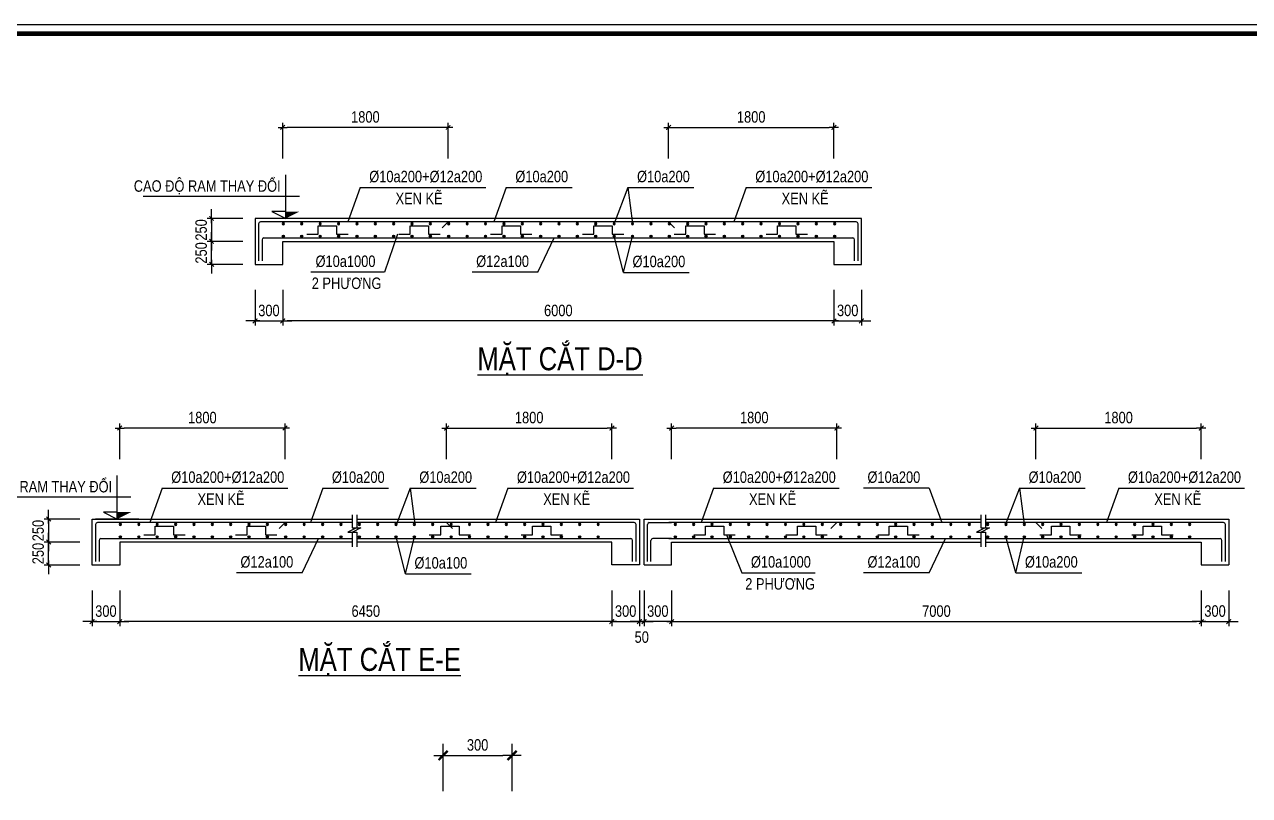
# Model space of a CAD drawing. Header units: millimetres. Extents: x 0 to 168200, y 0 to 59400.
# Drawn here: x 126024 to 152692, y 41120 to 57900 of the extents above; entities that cross this region are included whole.
import ezdxf
from ezdxf.enums import TextEntityAlignment as Align

# ---------------------------------------------------------------- set-up
doc = ezdxf.new("R2010")
doc.units = ezdxf.units.MM
doc.header["$LTSCALE"] = 100
doc.header["$PDSIZE"] = 5
for name, color, linetype in [('02PM. TEXT B', 4, 'Continuous'), ('03PM. TEXT C', 1, 'Continuous'), ('04PM. THIN', 7, 'Continuous'), ('05PM. FRAME', 4, 'Continuous'), ('07PM. WACO', 6, 'Continuous'), ('11PM. DIM', 2, 'Continuous'), ('6', 6, 'Continuous'), ('CHU_B', 4, 'Continuous')]:
    doc.layers.add(name, color=color, linetype=linetype)
doc.styles.add('[PMDC2013]STYLE', font='arial.ttf', dxfattribs={"width": 0.8})
doc.dimstyles.new('20', dxfattribs={"dimtxt": 250, "dimasz": 200, "dimexe": 250, "dimexo": 0, "dimgap": 100, "dimtad": 1, "dimdec": 0, "dimlfac": 0.2, "dimzin": 0, "dimdsep": 46, "dimtxsty": '[PMDC2013]STYLE', "dimblk": 'TICK', "dimcen": 0, "dimdle": 300, "dimclrd": 2, "dimclre": 2, "dimclrt": 4, "dimadec": 0, "dimazin": 0, "dimtfac": 0.004, "dimtdec": 0, "dimtix": 1, "dimtmove": 2, "dimatfit": 3, "dimldrblk": 'TICK', "dimfxl": 1, "dimtvp": 0.8, "dimtolj": 1, "dimtzin": 0, "dimarcsym": 0})
doc.dimstyles.new('50', dxfattribs={"dimscale": 0, "dimtxt": 250, "dimasz": 100, "dimexe": 100, "dimexo": 0, "dimgap": 100, "dimtad": 1, "dimdec": 0, "dimlfac": 0.5, "dimzin": 12, "dimdsep": 46, "dimtxsty": '[PMDC2013]STYLE', "dimblk": 'TICK', "dimcen": -100, "dimclrd": 2, "dimclre": 2, "dimclrt": 4, "dimadec": 0, "dimazin": 3, "dimtfac": 1, "dimtdec": 0, "dimtix": 1, "dimtmove": 2, "dimatfit": 3, "dimldrblk": 'TICK', "dimfxl": 1, "dimtolj": 1, "dimlwd": -1, "dimlwe": -1, "dimarcsym": 0})

# ---------------------------------------------------------------- blocks, each defined once
blk = doc.blocks.new('CHG_XX_Khung ten')
blk.add_lwpolyline([(15, 579), (826, 579), (826, 15), (15, 15)], close=True)
at = {"color": 4, "linetype": 'Continuous', "const_width": 1}
blk.add_lwpolyline([(17, 577), (824, 577), (824, 17), (17, 17)], close=True, dxfattribs=at)
blk = doc.blocks.new('TICK')
at = {"color": 0, "linetype": 'ByBlock'}
blk.add_line((1, 0), (-1, 0), dxfattribs=at)
at = {"color": 7, "linetype": 'ByBlock', "const_width": 0.25}
blk.add_lwpolyline([(-0.5, -0.5), (0.5, 0.5)], dxfattribs=at)
blk = doc.blocks.new('*D586')
at = {"layer": '11PM. DIM', "color": 2, "lineweight": -2, "transparency": 16777216}
for p, q in [((135138, 41214), (135138, 42241)), ((136638, 41214), (136638, 42241)), ((135338, 41991), (136438, 41991))]:
    blk.add_line(p, q, dxfattribs=at)
at = {"layer": 'Defpoints', "color": 0, "transparency": 16777216}
for p in [(136638, 41991), (135138, 41214), (136638, 41214)]:
    blk.add_point(p, dxfattribs=at)
at = {"layer": '11PM. DIM', "color": 2, "lineweight": -2, "transparency": 16777216, "xscale": 200, "yscale": 200, "zscale": 200, "rotation": 180}
blk.add_blockref('TICK', (135138, 41991), dxfattribs=at)
at = {"layer": '11PM. DIM', "color": 2, "lineweight": -2, "transparency": 16777216, "xscale": 200, "yscale": 200, "zscale": 200}
blk.add_blockref('TICK', (136638, 41991), dxfattribs=at)
at = {"layer": '11PM. DIM', "color": 4, "transparency": 16777216, "insert": (135888, 42219), "char_height": 250, "attachment_point": 5, "style": '[PMDC2013]STYLE'}
blk.add_mtext('\\A1;300', dxfattribs=at)
blk = doc.blocks.new('*D588')
at = {"layer": '11PM. DIM', "color": 2, "transparency": 16777216}
for p, q in [((127496, 45583), (127496, 44804)), ((128096, 45583), (128096, 44804)), ((127396, 44904), (127296, 44904)), ((127496, 44904), (128096, 44904)), ((128196, 44904), (128296, 44904))]:
    blk.add_line(p, q, dxfattribs=at)
at = {"layer": 'Defpoints', "color": 0, "transparency": 16777216}
for p in [(127496, 45583), (128096, 45583), (128096, 44904)]:
    blk.add_point(p, dxfattribs=at)
at = {"layer": '11PM. DIM', "color": 2, "transparency": 16777216, "xscale": 100, "yscale": 100, "zscale": 100}
blk.add_blockref('TICK', (127496, 44904), dxfattribs=at)
at = {"layer": '11PM. DIM', "color": 2, "transparency": 16777216, "xscale": 100, "yscale": 100, "zscale": 100, "rotation": 180}
blk.add_blockref('TICK', (128096, 44904), dxfattribs=at)
at = {"layer": '11PM. DIM', "color": 4, "transparency": 16777216, "insert": (127796, 45132), "char_height": 250, "attachment_point": 5, "style": '[PMDC2013]STYLE'}
blk.add_mtext('\\A1;300', dxfattribs=at)
blk = doc.blocks.new('*D589')
at = {"layer": '11PM. DIM', "color": 2, "transparency": 16777216}
for p, q in [((128096, 45583), (128096, 44804)), ((138811, 45583), (138811, 44804)), ((138711, 44904), (128196, 44904))]:
    blk.add_line(p, q, dxfattribs=at)
at = {"layer": 'Defpoints', "color": 0, "transparency": 16777216}
for p in [(128096, 45583), (138811, 45583), (128096, 44904)]:
    blk.add_point(p, dxfattribs=at)
at = {"layer": '11PM. DIM', "color": 2, "transparency": 16777216, "xscale": 100, "yscale": 100, "zscale": 100, "rotation": 180}
blk.add_blockref('TICK', (128096, 44904), dxfattribs=at)
at = {"layer": '11PM. DIM', "color": 2, "transparency": 16777216, "xscale": 100, "yscale": 100, "zscale": 100}
blk.add_blockref('TICK', (138811, 44904), dxfattribs=at)
at = {"layer": '11PM. DIM', "color": 4, "transparency": 16777216, "insert": (133454, 45132), "char_height": 250, "attachment_point": 5, "style": '[PMDC2013]STYLE'}
blk.add_mtext('\\A1;6450', dxfattribs=at)
blk = doc.blocks.new('*D590')
at = {"layer": '11PM. DIM', "color": 2, "transparency": 16777216}
for p, q in [((138811, 45583), (138811, 44805)), ((139411, 45583), (139411, 44805)), ((138711, 44905), (138611, 44905)), ((138811, 44905), (139411, 44905)), ((139511, 44905), (139611, 44905))]:
    blk.add_line(p, q, dxfattribs=at)
at = {"layer": 'Defpoints', "color": 0, "transparency": 16777216}
for p in [(138811, 45583), (139411, 45583), (139411, 44905)]:
    blk.add_point(p, dxfattribs=at)
at = {"layer": '11PM. DIM', "color": 2, "transparency": 16777216, "xscale": 100, "yscale": 100, "zscale": 100}
blk.add_blockref('TICK', (138811, 44905), dxfattribs=at)
at = {"layer": '11PM. DIM', "color": 2, "transparency": 16777216, "xscale": 100, "yscale": 100, "zscale": 100, "rotation": 180}
blk.add_blockref('TICK', (139411, 44905), dxfattribs=at)
at = {"layer": '11PM. DIM', "color": 4, "transparency": 16777216, "insert": (139111, 45132), "char_height": 250, "attachment_point": 5, "style": '[PMDC2013]STYLE'}
blk.add_mtext('\\A1;300', dxfattribs=at)
blk = doc.blocks.new('*D591')
at = {"layer": '11PM. DIM', "color": 2, "transparency": 16777216}
for p, q in [((151642, 45583), (151642, 44805)), ((152242, 45583), (152242, 44805)), ((151542, 44905), (151442, 44905)), ((151642, 44905), (152242, 44905)), ((152342, 44905), (152442, 44905))]:
    blk.add_line(p, q, dxfattribs=at)
at = {"layer": 'Defpoints', "color": 0, "transparency": 16777216}
for p in [(151642, 45583), (152242, 45583), (152242, 44905)]:
    blk.add_point(p, dxfattribs=at)
at = {"layer": '11PM. DIM', "color": 2, "transparency": 16777216, "xscale": 100, "yscale": 100, "zscale": 100}
blk.add_blockref('TICK', (151642, 44905), dxfattribs=at)
at = {"layer": '11PM. DIM', "color": 2, "transparency": 16777216, "xscale": 100, "yscale": 100, "zscale": 100, "rotation": 180}
blk.add_blockref('TICK', (152242, 44905), dxfattribs=at)
at = {"layer": '11PM. DIM', "color": 4, "transparency": 16777216, "insert": (151942, 45133), "char_height": 250, "attachment_point": 5, "style": '[PMDC2013]STYLE'}
blk.add_mtext('\\A1;300', dxfattribs=at)
blk = doc.blocks.new('*D592')
at = {"layer": '11PM. DIM', "color": 2, "transparency": 16777216}
for p, q in [((140111, 45583), (140111, 44804)), ((151642, 45583), (151642, 44804)), ((140211, 44904), (151542, 44904))]:
    blk.add_line(p, q, dxfattribs=at)
at = {"layer": 'Defpoints', "color": 0, "transparency": 16777216}
for p in [(140111, 45583), (151642, 45583), (151642, 44904)]:
    blk.add_point(p, dxfattribs=at)
at = {"layer": '11PM. DIM', "color": 2, "transparency": 16777216, "xscale": 100, "yscale": 100, "zscale": 100, "rotation": 180}
blk.add_blockref('TICK', (140111, 44904), dxfattribs=at)
at = {"layer": '11PM. DIM', "color": 2, "transparency": 16777216, "xscale": 100, "yscale": 100, "zscale": 100}
blk.add_blockref('TICK', (151642, 44904), dxfattribs=at)
at = {"layer": '11PM. DIM', "color": 4, "transparency": 16777216, "insert": (145877, 45132), "char_height": 250, "attachment_point": 5, "style": '[PMDC2013]STYLE'}
blk.add_mtext('\\A1;7000', dxfattribs=at)
blk = doc.blocks.new('*D593')
at = {"layer": '11PM. DIM', "color": 2, "transparency": 16777216}
for p, q in [((131045, 52126), (131045, 51348)), ((131645, 52126), (131645, 51348)), ((130945, 51448), (130845, 51448)), ((131045, 51448), (131645, 51448)), ((131745, 51448), (131845, 51448))]:
    blk.add_line(p, q, dxfattribs=at)
at = {"layer": 'Defpoints', "color": 0, "transparency": 16777216}
for p in [(131045, 52126), (131645, 52126), (131645, 51448)]:
    blk.add_point(p, dxfattribs=at)
at = {"layer": '11PM. DIM', "color": 2, "transparency": 16777216, "xscale": 100, "yscale": 100, "zscale": 100}
blk.add_blockref('TICK', (131045, 51448), dxfattribs=at)
at = {"layer": '11PM. DIM', "color": 2, "transparency": 16777216, "xscale": 100, "yscale": 100, "zscale": 100, "rotation": 180}
blk.add_blockref('TICK', (131645, 51448), dxfattribs=at)
at = {"layer": '11PM. DIM', "color": 4, "transparency": 16777216, "insert": (131345, 51675), "char_height": 250, "attachment_point": 5, "style": '[PMDC2013]STYLE'}
blk.add_mtext('\\A1;300', dxfattribs=at)
blk = doc.blocks.new('*D594')
at = {"layer": '11PM. DIM', "color": 2, "transparency": 16777216}
for p, q in [((131645, 52126), (131645, 51348)), ((143645, 52126), (143645, 51348)), ((143545, 51448), (131745, 51448))]:
    blk.add_line(p, q, dxfattribs=at)
at = {"layer": 'Defpoints', "color": 0, "transparency": 16777216}
for p in [(131645, 52126), (143645, 52126), (131645, 51448)]:
    blk.add_point(p, dxfattribs=at)
at = {"layer": '11PM. DIM', "color": 2, "transparency": 16777216, "xscale": 100, "yscale": 100, "zscale": 100, "rotation": 180}
blk.add_blockref('TICK', (131645, 51448), dxfattribs=at)
at = {"layer": '11PM. DIM', "color": 2, "transparency": 16777216, "xscale": 100, "yscale": 100, "zscale": 100}
blk.add_blockref('TICK', (143645, 51448), dxfattribs=at)
at = {"layer": '11PM. DIM', "color": 4, "transparency": 16777216, "insert": (137645, 51675), "char_height": 250, "attachment_point": 5, "style": '[PMDC2013]STYLE'}
blk.add_mtext('\\A1;6000', dxfattribs=at)
blk = doc.blocks.new('*D595')
at = {"layer": '11PM. DIM', "color": 2, "transparency": 16777216}
for p, q in [((143645, 52126), (143645, 51348)), ((144245, 52126), (144245, 51348)), ((143545, 51448), (143445, 51448)), ((143645, 51448), (144245, 51448)), ((144345, 51448), (144445, 51448))]:
    blk.add_line(p, q, dxfattribs=at)
at = {"layer": 'Defpoints', "color": 0, "transparency": 16777216}
for p in [(143645, 52126), (144245, 52126), (144245, 51448)]:
    blk.add_point(p, dxfattribs=at)
at = {"layer": '11PM. DIM', "color": 2, "transparency": 16777216, "xscale": 100, "yscale": 100, "zscale": 100}
blk.add_blockref('TICK', (143645, 51448), dxfattribs=at)
at = {"layer": '11PM. DIM', "color": 2, "transparency": 16777216, "xscale": 100, "yscale": 100, "zscale": 100, "rotation": 180}
blk.add_blockref('TICK', (144245, 51448), dxfattribs=at)
at = {"layer": '11PM. DIM', "color": 4, "transparency": 16777216, "insert": (143945, 51676), "char_height": 250, "attachment_point": 5, "style": '[PMDC2013]STYLE'}
blk.add_mtext('\\A1;300', dxfattribs=at)
blk = doc.blocks.new('CHAM THEP')
at = {"layer": '04PM. THIN'}
h = blk.add_hatch(color=256, dxfattribs=at)
edge = h.paths.add_edge_path()
edge.add_arc((0, 0), 12.3, 0, 360)
blk.add_circle((0, 0), 12.3, dxfattribs=at)
blk = doc.blocks.new('*U62')
for p in [(0, 0), (200, 0), (400, 0), (600, 0), (800, 0), (1000, 0), (1200, 0), (1400, 0), (1600, 0), (1800, 0), (2000, 0), (2200, 0), (2400, 0), (2600, 0), (2800, 0), (3000, 0), (3200, 0), (3400, 0), (3600, 0), (3800, 0), (4000, 0), (4200, 0), (4400, 0), (4600, 0), (4800, 0), (5000, 0), (5200, 0), (5400, 0), (5600, 0), (5800, 0), (6000, 0)]:
    blk.add_blockref('CHAM THEP', p)
blk = doc.blocks.new('*D596')
at = {"layer": '11PM. DIM', "color": 2, "transparency": 16777216}
for p, q in [((130097, 53779), (130097, 53879)), ((130776, 53679), (129997, 53679)), ((130097, 53679), (130097, 53179)), ((130776, 53179), (129997, 53179)), ((130097, 53079), (130097, 52979))]:
    blk.add_line(p, q, dxfattribs=at)
at = {"layer": 'Defpoints', "color": 0, "transparency": 16777216}
for p in [(130776, 53679), (130097, 53179), (130776, 53179)]:
    blk.add_point(p, dxfattribs=at)
at = {"layer": '11PM. DIM', "color": 2, "transparency": 16777216, "xscale": 100, "yscale": 100, "zscale": 100}
for p, rotation in [((130097, 53679), 270), ((130097, 53179), 90)]:
    blk.add_blockref('TICK', p, dxfattribs=dict(at, rotation=rotation))
at = {"layer": '11PM. DIM', "color": 4, "transparency": 16777216, "insert": (129870, 53429), "char_height": 250, "attachment_point": 5, "rotation": 90, "style": '[PMDC2013]STYLE'}
blk.add_mtext('\\A1;250', dxfattribs=at)
blk = doc.blocks.new('*D597')
at = {"layer": '11PM. DIM', "color": 2, "transparency": 16777216}
for p, q in [((130097, 53279), (130097, 53379)), ((130776, 53179), (129997, 53179)), ((130097, 52679), (130097, 53179)), ((130776, 52679), (129997, 52679)), ((130097, 52579), (130097, 52479))]:
    blk.add_line(p, q, dxfattribs=at)
at = {"layer": 'Defpoints', "color": 0, "transparency": 16777216}
for p in [(130097, 53179), (130776, 53179), (130776, 52679)]:
    blk.add_point(p, dxfattribs=at)
at = {"layer": '11PM. DIM', "color": 2, "transparency": 16777216, "xscale": 100, "yscale": 100, "zscale": 100}
for p, rotation in [((130097, 53179), 270), ((130097, 52679), 90)]:
    blk.add_blockref('TICK', p, dxfattribs=dict(at, rotation=rotation))
at = {"layer": '11PM. DIM', "color": 4, "transparency": 16777216, "insert": (129870, 52929), "char_height": 250, "attachment_point": 5, "rotation": 90, "style": '[PMDC2013]STYLE'}
blk.add_mtext('\\A1;250', dxfattribs=at)
blk = doc.blocks.new('*D598')
at = {"layer": '11PM. DIM', "color": 2, "transparency": 16777216}
for p, q in [((126549, 47236), (126549, 47336)), ((127227, 47136), (126449, 47136)), ((126549, 47136), (126549, 46636)), ((127227, 46636), (126449, 46636)), ((126549, 46536), (126549, 46436))]:
    blk.add_line(p, q, dxfattribs=at)
at = {"layer": 'Defpoints', "color": 0, "transparency": 16777216}
for p in [(127227, 47136), (126549, 46636), (127227, 46636)]:
    blk.add_point(p, dxfattribs=at)
at = {"layer": '11PM. DIM', "color": 2, "transparency": 16777216, "xscale": 100, "yscale": 100, "zscale": 100}
for p, rotation in [((126549, 47136), 270), ((126549, 46636), 90)]:
    blk.add_blockref('TICK', p, dxfattribs=dict(at, rotation=rotation))
at = {"layer": '11PM. DIM', "color": 4, "transparency": 16777216, "insert": (126321, 46886), "char_height": 250, "attachment_point": 5, "rotation": 90, "style": '[PMDC2013]STYLE'}
blk.add_mtext('\\A1;250', dxfattribs=at)
blk = doc.blocks.new('*D599')
at = {"layer": '11PM. DIM', "color": 2, "transparency": 16777216}
for p, q in [((126549, 46736), (126549, 46836)), ((127227, 46636), (126449, 46636)), ((126549, 46136), (126549, 46636)), ((127227, 46136), (126449, 46136)), ((126549, 46036), (126549, 45936))]:
    blk.add_line(p, q, dxfattribs=at)
at = {"layer": 'Defpoints', "color": 0, "transparency": 16777216}
for p in [(126549, 46636), (127227, 46636), (127227, 46136)]:
    blk.add_point(p, dxfattribs=at)
at = {"layer": '11PM. DIM', "color": 2, "transparency": 16777216, "xscale": 100, "yscale": 100, "zscale": 100}
for p, rotation in [((126549, 46636), 270), ((126549, 46136), 90)]:
    blk.add_blockref('TICK', p, dxfattribs=dict(at, rotation=rotation))
at = {"layer": '11PM. DIM', "color": 4, "transparency": 16777216, "insert": (126321, 46386), "char_height": 250, "attachment_point": 5, "rotation": 90, "style": '[PMDC2013]STYLE'}
blk.add_mtext('\\A1;250', dxfattribs=at)
blk = doc.blocks.new('*U530')
for p in [(0, 0), (200, 0), (400, 0), (600, 0), (800, 0), (1000, 0), (1200, 0), (1400, 0), (1600, 0), (1800, 0), (2000, 0), (2200, 0), (2400, 0), (2600, 0), (2800, 0), (3000, 0), (3200, 0), (3400, 0), (3600, 0), (3800, 0), (4000, 0), (4200, 0), (4400, 0), (4600, 0), (4800, 0), (5000, 0), (5200, 0), (5400, 0), (5600, 0), (5800, 0), (6000, 0)]:
    blk.add_blockref('CHAM THEP', p)
blk = doc.blocks.new('*U44')
at = {"layer": '6'}
blk.add_lwpolyline([(1150, 0), (900, 0), (900, 184), (500, 184), (500, 0), (250, 0)], dxfattribs=at)
blk = doc.blocks.new('*U523')
for p in [(0, 0), (200, 0), (400, 0), (600, 0), (800, 0), (1000, 0), (1200, 0), (1400, 0), (1600, 0), (1800, 0), (2000, 0), (2200, 0), (2400, 0), (2600, 0), (2800, 0), (3000, 0), (3200, 0), (3400, 0), (3600, 0), (3800, 0), (4000, 0), (4200, 0), (4400, 0), (4600, 0), (4800, 0), (5000, 0), (5200, 0)]:
    blk.add_blockref('CHAM THEP', p)
blk = doc.blocks.new('*U522')
for p in [(0, 0), (200, 0), (400, 0), (600, 0), (800, 0), (1000, 0), (1200, 0), (1400, 0), (1600, 0), (1800, 0), (2000, 0), (2200, 0), (2400, 0), (2600, 0), (2800, 0), (3000, 0), (3200, 0), (3400, 0), (3600, 0), (3800, 0), (4000, 0), (4200, 0), (4400, 0), (4600, 0), (4800, 0), (5000, 0), (5200, 0)]:
    blk.add_blockref('CHAM THEP', p)
blk = doc.blocks.new('*U520')
for p in [(0, 0), (200, 0), (400, 0), (600, 0), (800, 0), (1000, 0), (1200, 0), (1400, 0), (1600, 0), (1800, 0), (2000, 0), (2200, 0), (2400, 0), (2600, 0), (2800, 0), (3000, 0), (3200, 0), (3400, 0), (3600, 0), (3800, 0), (4000, 0), (4200, 0), (4400, 0), (4600, 0), (4800, 0), (5000, 0), (5200, 0), (5400, 0), (5600, 0)]:
    blk.add_blockref('CHAM THEP', p)
blk = doc.blocks.new('*U516')
for p in [(0, 0), (200, 0), (400, 0), (600, 0), (800, 0), (1000, 0), (1200, 0), (1400, 0), (1600, 0), (1800, 0), (2000, 0), (2200, 0), (2400, 0), (2600, 0), (2800, 0), (3000, 0), (3200, 0), (3400, 0), (3600, 0), (3800, 0), (4000, 0), (4200, 0), (4400, 0), (4600, 0), (4800, 0), (5000, 0), (5200, 0), (5400, 0), (5600, 0)]:
    blk.add_blockref('CHAM THEP', p)
blk = doc.blocks.new('*D600')
at = {"layer": '11PM. DIM', "color": 2, "transparency": 16777216}
for p, q in [((139511, 45583), (139511, 44805)), ((140111, 45583), (140111, 44805)), ((139411, 44905), (139311, 44905)), ((140111, 44905), (139511, 44905)), ((140211, 44905), (140311, 44905))]:
    blk.add_line(p, q, dxfattribs=at)
at = {"layer": 'Defpoints', "color": 0, "transparency": 16777216}
for p in [(139511, 45583), (140111, 45583), (139511, 44905)]:
    blk.add_point(p, dxfattribs=at)
at = {"layer": '11PM. DIM', "color": 2, "transparency": 16777216, "xscale": 100, "yscale": 100, "zscale": 100}
blk.add_blockref('TICK', (139511, 44905), dxfattribs=at)
at = {"layer": '11PM. DIM', "color": 2, "transparency": 16777216, "xscale": 100, "yscale": 100, "zscale": 100, "rotation": 180}
blk.add_blockref('TICK', (140111, 44905), dxfattribs=at)
at = {"layer": '11PM. DIM', "color": 4, "transparency": 16777216, "insert": (139811, 45132), "char_height": 250, "attachment_point": 5, "style": '[PMDC2013]STYLE'}
blk.add_mtext('\\A1;300', dxfattribs=at)
blk = doc.blocks.new('*D601')
at = {"layer": '11PM. DIM', "color": 2, "transparency": 16777216}
for p, q in [((139411, 45583), (139411, 44805)), ((139511, 45583), (139511, 44805)), ((139311, 44905), (139211, 44905)), ((139411, 44905), (139511, 44905)), ((139611, 44905), (139711, 44905))]:
    blk.add_line(p, q, dxfattribs=at)
at = {"layer": 'Defpoints', "color": 0, "transparency": 16777216}
for p in [(139411, 45583), (139511, 45583), (139511, 44905)]:
    blk.add_point(p, dxfattribs=at)
at = {"layer": '11PM. DIM', "color": 2, "transparency": 16777216, "xscale": 100, "yscale": 100, "zscale": 100}
blk.add_blockref('TICK', (139411, 44905), dxfattribs=at)
at = {"layer": '11PM. DIM', "color": 2, "transparency": 16777216, "xscale": 100, "yscale": 100, "zscale": 100, "rotation": 180}
blk.add_blockref('TICK', (139511, 44905), dxfattribs=at)
at = {"layer": '11PM. DIM', "color": 4, "transparency": 16777216, "insert": (139461, 44566), "char_height": 250, "attachment_point": 5, "style": '[PMDC2013]STYLE'}
blk.add_mtext('\\A1;50', dxfattribs=at)
blk = doc.blocks.new('*U14')
at = {"layer": '04PM. THIN'}
for p, q in [((0, 0), (0, 950)), ((-300, 475), (3100, 475)), ((0, 150), (300, 150)), ((300, 150), (0, 0))]:
    blk.add_line(p, q, dxfattribs=at)
at = {"layer": '04PM. THIN', "linetype": 'ByBlock'}
blk.add_line((-475, 0), (475, 0), dxfattribs=at)
at = {"layer": '04PM. THIN'}
blk.add_solid([(0, 0), (0, 150), (-300, 150)], dxfattribs=at)
blk = doc.blocks.new('*D602')
at = {"layer": '11PM. DIM', "color": 2, "transparency": 16777216}
for p, q in [((131645, 54981), (131645, 55760)), ((135245, 54981), (135245, 55760)), ((135145, 55660), (131745, 55660))]:
    blk.add_line(p, q, dxfattribs=at)
at = {"layer": 'Defpoints', "color": 0, "transparency": 16777216}
for p in [(131645, 55660), (131645, 54981), (135245, 54981)]:
    blk.add_point(p, dxfattribs=at)
at = {"layer": '11PM. DIM', "color": 2, "transparency": 16777216, "xscale": 100, "yscale": 100, "zscale": 100, "rotation": 180}
blk.add_blockref('TICK', (131645, 55660), dxfattribs=at)
at = {"layer": '11PM. DIM', "color": 2, "transparency": 16777216, "xscale": 100, "yscale": 100, "zscale": 100}
blk.add_blockref('TICK', (135245, 55660), dxfattribs=at)
at = {"layer": '11PM. DIM', "color": 4, "transparency": 16777216, "insert": (133445, 55887), "char_height": 250, "attachment_point": 5, "style": '[PMDC2013]STYLE'}
blk.add_mtext('\\A1;1800', dxfattribs=at)
blk = doc.blocks.new('*D603')
at = {"layer": '11PM. DIM', "color": 2, "transparency": 16777216}
for p, q in [((140044, 54981), (140044, 55760)), ((143644, 54981), (143644, 55760)), ((140144, 55660), (143544, 55660))]:
    blk.add_line(p, q, dxfattribs=at)
at = {"layer": 'Defpoints', "color": 0, "transparency": 16777216}
for p in [(143644, 55660), (140044, 54981), (143644, 54981)]:
    blk.add_point(p, dxfattribs=at)
at = {"layer": '11PM. DIM', "color": 2, "transparency": 16777216, "xscale": 100, "yscale": 100, "zscale": 100, "rotation": 180}
blk.add_blockref('TICK', (140044, 55660), dxfattribs=at)
at = {"layer": '11PM. DIM', "color": 2, "transparency": 16777216, "xscale": 100, "yscale": 100, "zscale": 100}
blk.add_blockref('TICK', (143644, 55660), dxfattribs=at)
at = {"layer": '11PM. DIM', "color": 4, "transparency": 16777216, "insert": (141844, 55887), "char_height": 250, "attachment_point": 5, "style": '[PMDC2013]STYLE'}
blk.add_mtext('\\A1;1800', dxfattribs=at)
blk = doc.blocks.new('*D604')
at = {"layer": '11PM. DIM', "color": 2, "transparency": 16777216}
for p, q in [((128096, 48438), (128096, 49217)), ((131596, 49117), (128196, 49117)), ((131696, 48438), (131696, 49217))]:
    blk.add_line(p, q, dxfattribs=at)
at = {"layer": 'Defpoints', "color": 0, "transparency": 16777216}
for p in [(128096, 49117), (128096, 48438), (131696, 48438)]:
    blk.add_point(p, dxfattribs=at)
at = {"layer": '11PM. DIM', "color": 2, "transparency": 16777216, "xscale": 100, "yscale": 100, "zscale": 100, "rotation": 180}
blk.add_blockref('TICK', (128096, 49117), dxfattribs=at)
at = {"layer": '11PM. DIM', "color": 2, "transparency": 16777216, "xscale": 100, "yscale": 100, "zscale": 100}
blk.add_blockref('TICK', (131696, 49117), dxfattribs=at)
at = {"layer": '11PM. DIM', "color": 4, "transparency": 16777216, "insert": (129896, 49344), "char_height": 250, "attachment_point": 5, "style": '[PMDC2013]STYLE'}
blk.add_mtext('\\A1;1800', dxfattribs=at)
blk = doc.blocks.new('*D605')
at = {"layer": '11PM. DIM', "color": 2, "transparency": 16777216}
for p, q in [((135211, 48438), (135211, 49217)), ((135311, 49117), (138711, 49117)), ((138811, 48438), (138811, 49217))]:
    blk.add_line(p, q, dxfattribs=at)
at = {"layer": 'Defpoints', "color": 0, "transparency": 16777216}
for p in [(138811, 49117), (135211, 48438), (138811, 48438)]:
    blk.add_point(p, dxfattribs=at)
at = {"layer": '11PM. DIM', "color": 2, "transparency": 16777216, "xscale": 100, "yscale": 100, "zscale": 100, "rotation": 180}
blk.add_blockref('TICK', (135211, 49117), dxfattribs=at)
at = {"layer": '11PM. DIM', "color": 2, "transparency": 16777216, "xscale": 100, "yscale": 100, "zscale": 100}
blk.add_blockref('TICK', (138811, 49117), dxfattribs=at)
at = {"layer": '11PM. DIM', "color": 4, "transparency": 16777216, "insert": (137011, 49344), "char_height": 250, "attachment_point": 5, "style": '[PMDC2013]STYLE'}
blk.add_mtext('\\A1;1800', dxfattribs=at)
blk = doc.blocks.new('*D606')
at = {"layer": '11PM. DIM', "color": 2, "transparency": 16777216}
for p, q in [((148042, 48438), (148042, 49217)), ((148142, 49117), (151542, 49117)), ((151642, 48438), (151642, 49217))]:
    blk.add_line(p, q, dxfattribs=at)
at = {"layer": 'Defpoints', "color": 0, "transparency": 16777216}
for p in [(151642, 49117), (148042, 48438), (151642, 48438)]:
    blk.add_point(p, dxfattribs=at)
at = {"layer": '11PM. DIM', "color": 2, "transparency": 16777216, "xscale": 100, "yscale": 100, "zscale": 100, "rotation": 180}
blk.add_blockref('TICK', (148042, 49117), dxfattribs=at)
at = {"layer": '11PM. DIM', "color": 2, "transparency": 16777216, "xscale": 100, "yscale": 100, "zscale": 100}
blk.add_blockref('TICK', (151642, 49117), dxfattribs=at)
at = {"layer": '11PM. DIM', "color": 4, "transparency": 16777216, "insert": (149842, 49344), "char_height": 250, "attachment_point": 5, "style": '[PMDC2013]STYLE'}
blk.add_mtext('\\A1;1800', dxfattribs=at)
blk = doc.blocks.new('*D607')
at = {"layer": '11PM. DIM', "color": 2, "transparency": 16777216}
for p, q in [((140111, 48438), (140111, 49217)), ((143611, 49117), (140211, 49117)), ((143711, 48438), (143711, 49217))]:
    blk.add_line(p, q, dxfattribs=at)
at = {"layer": 'Defpoints', "color": 0, "transparency": 16777216}
for p in [(140111, 49117), (140111, 48438), (143711, 48438)]:
    blk.add_point(p, dxfattribs=at)
at = {"layer": '11PM. DIM', "color": 2, "transparency": 16777216, "xscale": 100, "yscale": 100, "zscale": 100, "rotation": 180}
blk.add_blockref('TICK', (140111, 49117), dxfattribs=at)
at = {"layer": '11PM. DIM', "color": 2, "transparency": 16777216, "xscale": 100, "yscale": 100, "zscale": 100}
blk.add_blockref('TICK', (143711, 49117), dxfattribs=at)
at = {"layer": '11PM. DIM', "color": 4, "transparency": 16777216, "insert": (141911, 49344), "char_height": 250, "attachment_point": 5, "style": '[PMDC2013]STYLE'}
blk.add_mtext('\\A1;1800', dxfattribs=at)

msp = doc.modelspace()

# ---------------------------------------------------------------- block references
at = {"layer": '04PM. THIN', "xscale": 100, "yscale": 100, "zscale": 100}
msp.add_blockref('CHG_XX_Khung ten', (84100, 0), dxfattribs=at)

# ---------------------------------------------------------------- next in the draw order: linework, layer by layer
at = {"layer": '04PM. THIN'}
for p, q in [((133330.7, 54351.7), (133061.8, 53604.5)), ((133330.7, 54351.7), (136067.5, 54351.7)), ((136511.2, 54351.7), (136242.3, 53604.5)), ((136511.2, 54351.7), (137945, 54351.7)), ((139160.9, 54351.7), (138860.3, 53566.1)), ((139160.9, 54351.7), (140594.7, 54351.7)), ((139160.9, 54351.7), (139260.3, 53566.1)), ((141734.8, 54351.7), (141465.9, 53604.5)), ((141734.8, 54351.7), (144471.6, 54351.7)), ((134142.4, 53337.3), (133861.5, 52507.2)), ((137202.7, 52507.2), (137556.7, 53254.5)), ((139061.8, 52503.3), (138860.3, 53292.9)), ((139061.8, 52503.3), (139260.3, 53292.9)), ((133861.5, 52507.2), (132260.4, 52507.2)), ((137202.7, 52507.2), (135768.9, 52507.2)), ((139061.8, 52503.3), (140495.6, 52503.3)), ((129019.5, 47808.5), (128750.6, 47061.3)), ((129019.5, 47808.5), (131756.3, 47808.5)), ((132516.7, 47808.5), (132247.8, 47061.3)), ((132516.7, 47808.5), (133950.5, 47808.5)), ((134420.1, 47808.5), (134119.5, 47022.8)), ((134420.1, 47808.5), (135853.9, 47808.5)), ((134420.1, 47808.5), (134519.5, 47022.8)), ((136544.8, 47808.5), (136275.9, 47061.2)), ((136544.8, 47808.5), (139281.5, 47808.5)), ((141025.4, 47808.5), (140756.5, 47061.2)), ((141025.4, 47808.5), (143762.2, 47808.5)), ((145721.8, 47808.7), (144288, 47808.7)), ((145721.8, 47808.7), (145990.7, 47061.5)), ((147683.8, 47808.7), (147383.2, 47023.1)), ((147683.8, 47808.7), (149117.6, 47808.7)), ((147683.8, 47808.7), (147783.2, 47023.1)), ((149847.8, 47808.5), (149578.9, 47061.2)), ((149847.8, 47808.5), (152584.6, 47808.5)), ((132071.2, 45964), (132425.3, 46711.3)), ((134315.4, 45943.1), (134112.1, 46749.7)), ((134315.4, 45943.1), (134512.1, 46749.7)), ((141308.6, 46794.3), (141638.9, 45964.2)), ((145721.8, 45964.2), (146075.8, 46711.5)), ((147604.8, 45964.2), (147390.2, 46749.9)), ((147604.8, 45964.2), (147790.2, 46749.9)), ((132071.2, 45964), (130637.5, 45964)), ((134315.4, 45943.1), (135749.1, 45943.1)), ((141638.9, 45964.2), (143239.9, 45964.2)), ((145721.8, 45964.2), (144288, 45964.2)), ((147604.8, 45964.2), (149038.6, 45964.2))]:
    msp.add_line(p, q, dxfattribs=at)
at = {"layer": '04PM. THIN', "flags": 128}
for points in [[(133155.5, 47225.5), (133155.5, 46945.7), (133249.2, 46945.7), (133061.7, 46851.9), (133155.5, 46851.9), (133155.5, 46529.2)], [(133255.5, 47225.5), (133255.5, 46945.7), (133349.2, 46945.7), (133161.7, 46851.9), (133255.5, 46851.9), (133255.5, 46529.2)], [(146841.9, 47225.5), (146841.9, 46945.7), (146935.6, 46945.7), (146748.1, 46851.9), (146841.9, 46851.9), (146841.9, 46529.2)], [(146941.9, 47225.5), (146941.9, 46945.7), (147035.6, 46945.7), (146848.1, 46851.9), (146941.9, 46851.9), (146941.9, 46529.2)]]:
    msp.add_lwpolyline(points, dxfattribs=at)
at = {"layer": '05PM. FRAME'}
for points in [[(144244.5, 52679.5), (144244.5, 53679.5), (131044.5, 53679.5), (131044.5, 52679.5), (131644.5, 52679.5), (131644.5, 53179.5), (143644.5, 53179.5), (143644.5, 52679.5), (144244.5, 52679.5)], [(133155.5, 46636.4), (128096.2, 46636.3), (128096.2, 46136.3), (127496.2, 46136.3), (127496.2, 47136.3), (133155.5, 47136.4)], [(139411.3, 47136.5), (139411.3, 46136.5), (138811.3, 46136.5), (138811.3, 46636.5), (133255.5, 46636.4)], [(133255.5, 47136.4), (139411.3, 47136.5)], [(139511.3, 46136.7), (139511.3, 47136.5), (146841.9, 47136.6)], [(146941.9, 47136.6), (152242.5, 47136.7), (152242.5, 46136.7)], [(139511.3, 46136.7), (140111.3, 46136.7), (140111.3, 46636.5), (146841.9, 46636.6)], [(146941.9, 46636.6), (151642.5, 46636.7), (151642.5, 46136.7), (152242.5, 46136.7)]]:
    msp.add_lwpolyline(points, dxfattribs=at)
at = {"layer": '07PM. WACO'}
for p, q in [((144129.5, 53604.5), (131159.5, 53604.5)), ((135244.5, 53604.1), (135113.9, 53473.5)), ((140044.5, 53604.1), (140175.1, 53473.5)), ((131119.5, 53564.5), (131119.5, 52754.5)), ((144169.5, 52754.5), (144169.5, 53564.5)), ((131194.5, 53214.5), (131194.5, 52754.5)), ((131234.5, 53254.5), (144054.5, 53254.5)), ((144094.5, 52754.5), (144094.5, 53214.5)), ((127571.2, 47021.3), (127571.2, 46211.3)), ((133155.5, 47061.3), (127611.2, 47061.3)), ((131696.3, 47060.8), (131565.7, 46930.3)), ((139296.3, 47061.2), (133255.5, 47061.3)), ((135211.3, 47060.8), (135341.9, 46930.3)), ((139336.3, 46211.2), (139336.3, 47021.2)), ((139586.3, 46211.2), (139586.3, 47021.2)), ((139626.3, 47061.2), (140111.3, 47061.2)), ((146841.9, 47061.2), (140050.8, 47061.2)), ((143711.3, 47060.8), (143580.7, 46930.3)), ((152127.5, 47061.2), (146941.9, 47061.2)), ((148042.5, 47061.1), (148173, 46930.5)), ((152167.5, 46211.2), (152167.5, 47021.2)), ((127646.2, 46671.3), (127646.2, 46211.3)), ((127686.2, 46711.3), (133155.5, 46711.3)), ((133255.5, 46711.3), (139221.3, 46711.2)), ((139261.3, 46211.2), (139261.3, 46671.2)), ((139661.3, 46211.2), (139661.3, 46671.2)), ((140111.3, 46711.2), (139701.3, 46711.2)), ((140050.8, 46711.2), (146841.9, 46711.2)), ((146941.9, 46711.2), (152052.5, 46711.2)), ((152092.5, 46211.2), (152092.5, 46671.2))]:
    msp.add_line(p, q, dxfattribs=at)
for centre, start, end in [((131159.5, 53564.5), 90, 180), ((144129.5, 53564.5), 0, 90), ((131234.5, 53214.5), 90, 180), ((144054.5, 53214.5), 0, 90), ((127611.2, 47021.3), 90, 180), ((139296.3, 47021.2), 0, 90), ((139626.3, 47021.2), 90, 180), ((152127.5, 47021.2), 0, 90), ((127686.2, 46671.3), 90, 180), ((139221.3, 46671.2), 0, 90), ((139701.3, 46671.2), 90, 180), ((152052.5, 46671.2), 0, 90)]:
    msp.add_arc(centre, 40, start, end, dxfattribs=at)

# ---------------------------------------------------------------- next in the draw order: block references
at = {"layer": '02PM. TEXT B', "ltscale": 500, "xscale": -1}
for p in [(131710.3, 53679.5), (128041.3, 47136.3)]:
    msp.add_blockref('*U14', p, dxfattribs=at)
at = {"layer": '04PM. THIN', "xscale": -1.999999999999999, "yscale": 1.999999999999999, "zscale": 1.999999999999999, "rotation": 180}
for name, p in [('*U62', (131660.3, 53566.1)), ('*U523', (128112.1, 47022.8)), ('*U520', (140190.2, 47023.1))]:
    msp.add_blockref(name, p, dxfattribs=at)
at = {"layer": '04PM. THIN', "xscale": 1.999999999999999, "yscale": 1.999999999999999, "zscale": 1.999999999999999}
for name, p in [('*U530', (131660.3, 53292.9)), ('*U522', (128112.1, 46749.7)), ('*U516', (140190.2, 46749.9))]:
    msp.add_blockref(name, p, dxfattribs=at)
at = {"layer": 'CHU_B', "xscale": -1}
for p in [(133319.4, 53337.3), (135319.4, 53337.3), (137319.4, 53337.3), (139319.4, 53337.3), (141319.4, 53337.3), (143319.4, 53337.3), (129769.1, 46794.1), (131769.1, 46794.1), (135983.9, 46794.1), (137983.9, 46794.1), (141748.7, 46794.3), (143748.7, 46794.3), (145748.7, 46794.3), (149279.5, 46794.3), (151279.5, 46794.3)]:
    msp.add_blockref('*U44', p, dxfattribs=at)

# ---------------------------------------------------------------- next in the draw order: texts
at = {"layer": '02PM. TEXT B', "style": '[PMDC2013]STYLE', "width": 0.8}
for s, rotation, p in [('%%C10a200+%%C12a200', 359.99981, (133529, 54466.6)), ('%%C10a200', 359.99981, (136709.6, 54466.6)), ('%%C10a200', 359.99981, (139359.3, 54466.6)), ('%%C10a200+%%C12a200', 359.99981, (141933.2, 54466.6)), ('XEN KẼ', 0.00019, (134101.8, 53987.7)), ('XEN KẼ', 0.00019, (142505.9, 53987.7)), ('%%C10a1000', 0.00019, (132359.6, 52622.1)), ('%%C12a100', 0.00019, (135856.7, 52622.1)), ('%%C10a200', 359.99981, (139260.2, 52618.2)), ('2 PHƯƠNG', 359.99981, (132276.5, 52143.2)), ('%%C10a200+%%C12a200', 359.99981, (129217.8, 47923.4)), ('%%C10a200', 359.99981, (132715.1, 47923.4)), ('%%C10a200', 359.99981, (134618.5, 47923.4)), ('%%C10a200+%%C12a200', 359.99981, (136743.1, 47923.4)), ('%%C10a200+%%C12a200', 359.99981, (141223.7, 47923.4)), ('%%C10a200', 0.00019, (144375.8, 47923.6)), ('%%C10a200', 359.99981, (147882.2, 47923.6)), ('%%C10a200+%%C12a200', 359.99981, (150046.1, 47923.4)), ('XEN KẼ', 0.00019, (129790.6, 47444.5)), ('XEN KẼ', 0.00019, (137315.9, 47444.4)), ('XEN KẼ', 0.00019, (141796.5, 47444.4)), ('XEN KẼ', 0.00019, (150618.9, 47444.4)), ('%%C12a100', 0.00019, (130725.3, 46078.9)), ('%%C10a100', 359.99981, (134513.7, 46058)), ('%%C10a1000', 359.99981, (141837.8, 46079.2)), ('%%C12a100', 0.00019, (144375.8, 46079.1)), ('%%C10a200', 359.99981, (147803.2, 46079.2)), ('2 PHƯƠNG', 0.00019, (141714.7, 45600.2))]:
    msp.add_text(s, height=250, rotation=rotation, dxfattribs=at).set_placement(p)
at = {"layer": '02PM. TEXT B', "ltscale": 500, "style": '[PMDC2013]STYLE', "width": 0.8}
for p in [(128403, 54384.5), (124734.1, 47841.3)]:
    msp.add_text('CAO ĐỘ RAM THAY ĐỔI', height=250, dxfattribs=at).set_placement(p, align=Align.MIDDLE_LEFT)
at = {"layer": '03PM. TEXT C', "style": '[PMDC2013]STYLE', "width": 0.8}
for s, p in [('%%UMẶT CẮT D-D', (137682.8, 50375.1)), ('%%UMẶT CẮT E-E', (133755.3, 43831.9))]:
    msp.add_text(s, height=500, dxfattribs=at).set_placement(p, align=Align.CENTER)

# ---------------------------------------------------------------- next in the draw order: dimensions: what is measured, and where the dimension line sits
at = {"layer": '11PM. DIM'}
for base, p1, p2, angle, picture, middle in [((131644.5, 55659.8), (135244.5, 54981.3), (131644.5, 54981.3), 180, '*D602', (133444.5, 55887.4)), ((130097.2, 53179.5), (130775.7, 53679.5), (130775.7, 53179.5), 270, '*D596', (129869.6, 53429.5)), ((130097.2, 53179.5), (130775.7, 52679.5), (130775.7, 53179.5), 90, '*D597', (129869.6, 52929.5)), ((131644.5, 51447.7), (143644.5, 52126.2), (131644.5, 52126.2), 180, '*D594', (137644.5, 51675.3)), ((128096.3, 49116.5), (131696.3, 48438.1), (128096.3, 48438.1), 180, '*D604', (129896.3, 49344.2)), ((140111.3, 49116.5), (143711.3, 48438.1), (140111.3, 48438.1), 180, '*D607', (141911.3, 49344.2)), ((126549, 46636.3), (127227.4, 47136.3), (127227.4, 46636.3), 270, '*D598', (126321.3, 46886.3)), ((126549, 46636.3), (127227.4, 46136.3), (127227.4, 46636.3), 90, '*D599', (126321.3, 46386.3)), ((139511.3, 44904.7), (140111.3, 45583.1), (139511.3, 45583.1), 180, '*D600', (139811.3, 45132.4))]:
    dim = msp.add_linear_dim(base=base, p1=p1, p2=p2, angle=angle, dimstyle='50', override={"dimscale": 1}, dxfattribs=at)
    dim.commit()
    dim.dimension.update_dxf_attribs({"geometry": picture, "text_midpoint": middle})
for base, p1, p2, picture, middle in [((143644.5, 55659.8), (140044.5, 54981.3), (143644.5, 54981.3), '*D603', (141844.5, 55887.4)), ((131644.5, 51447.7), (131044.5, 52126.2), (131644.5, 52126.2), '*D593', (131344.5, 51675.4)), ((144244.5, 51447.9), (143644.5, 52126.4), (144244.5, 52126.4), '*D595', (143944.5, 51675.7)), ((138811.3, 49116.5), (135211.3, 48438.1), (138811.3, 48438.1), '*D605', (137011.3, 49344.2)), ((151642.5, 49116.8), (148042.5, 48438.3), (151642.5, 48438.3), '*D606', (149842.5, 49344.4)), ((128096.2, 44904.5), (127496.2, 45582.9), (128096.2, 45582.9), '*D588', (127796.2, 45132.2)), ((139411.3, 44904.7), (138811.3, 45583.1), (139411.3, 45583.1), '*D590', (139111.3, 45132.4)), ((152242.5, 44904.9), (151642.5, 45583.4), (152242.5, 45583.4), '*D591', (151942.5, 45132.6))]:
    dim = msp.add_linear_dim(base=base, p1=p1, p2=p2, dimstyle='50', override={"dimscale": 1}, dxfattribs=at)
    dim.commit()
    dim.dimension.update_dxf_attribs({"geometry": picture, "text_midpoint": middle})
dim = msp.add_linear_dim(base=(128096.2, 44904.4), p1=(138811.3, 45582.9), p2=(128096.2, 45582.9), angle=180, text='6450', dimstyle='50', override={"dimscale": 1}, dxfattribs=at)
dim.commit()
dim.dimension.update_dxf_attribs({"geometry": '*D589', "text_midpoint": (133453.8, 45132.1)})
dim = msp.add_linear_dim(base=(139511.3, 44904.7), p1=(139411.3, 45583.1), p2=(139511.3, 45583.1), dimstyle='50', override={"dimscale": 1}, dxfattribs=at)
dim.commit()
dim.dimension.update_dxf_attribs({"geometry": '*D601', "text_midpoint": (139461.3, 44566.3), "dimtype": 160})
dim = msp.add_linear_dim(base=(151642.5, 44904.4), p1=(140111.3, 45582.9), p2=(151642.5, 45582.9), text='7000', dimstyle='50', override={"dimscale": 1}, dxfattribs=at)
dim.commit()
dim.dimension.update_dxf_attribs({"geometry": '*D592', "text_midpoint": (145876.9, 45132.1)})
dim = msp.add_aligned_dim(p1=(135138, 41214.4), p2=(136638, 41214.4), distance=776.8, dimstyle='20', override={"dimtxsty": '[PMDC2013]STYLE'}, dxfattribs=at)
dim.commit()
dim.dimension.update_dxf_attribs({"geometry": '*D586', "text_midpoint": (135888, 42218.9)})

doc.saveas('drawing.dxf')
